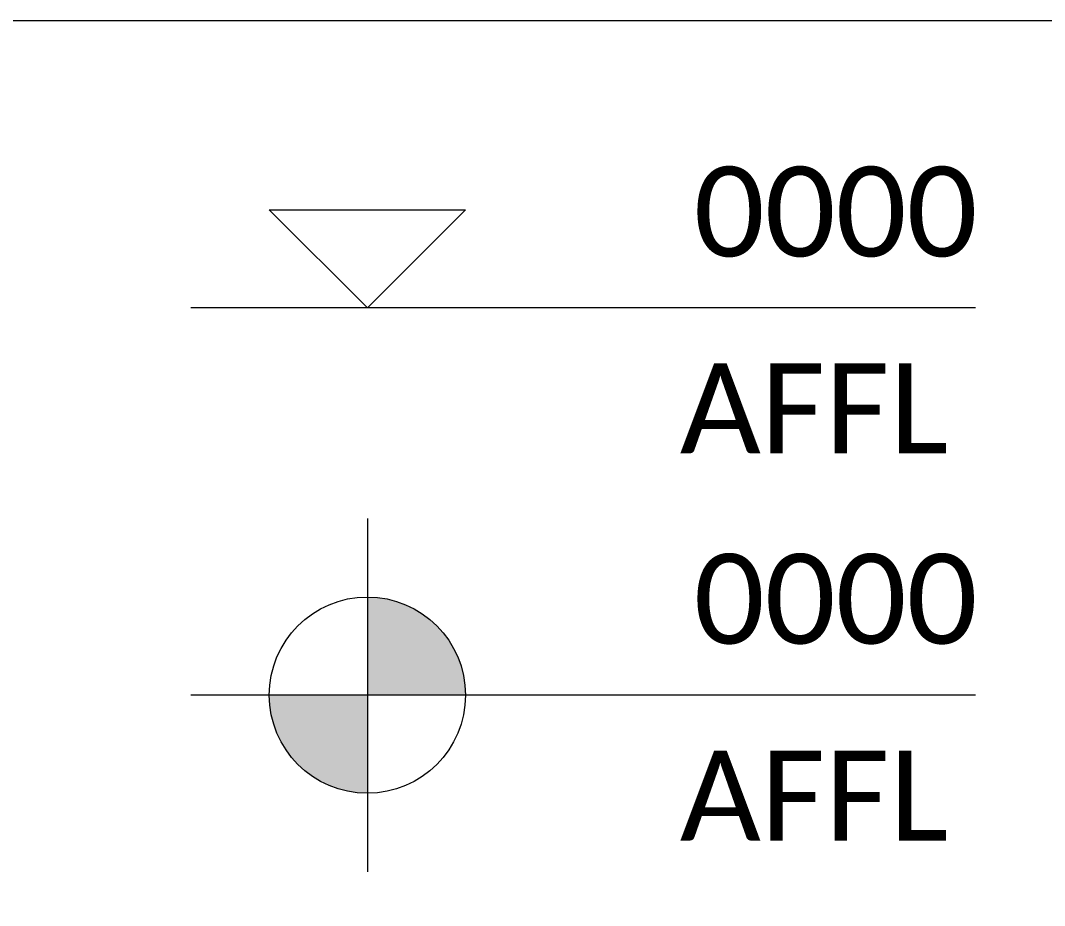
# Model space of a CAD drawing. Header units: millimetres. Extents: x -18512 to 101824, y -95768 to 52898.
# Drawn here: x -16867.3 to -16411.2, y -1914.2 to -1520.1 of the extents above; entities that cross this region are included whole.
import ezdxf
from ezdxf.enums import TextEntityAlignment as Align

# ---------------------------------------------------------------- set-up
doc = ezdxf.new("R2010")
doc.units = ezdxf.units.MM
doc.header["$LTSCALE"] = 25
doc.layers.get('0').update_dxf_attribs({"color": 254, "lineweight": 0})
doc.layers.add('_FW_NOTES', color=252, linetype='Continuous', lineweight=0)
doc.styles.add('FW_Calibri', font='calibri.ttf')

# ---------------------------------------------------------------- blocks, each defined once
blk = doc.blocks.new('level 1')
at = {"layer": '_FW_NOTES'}
blk.add_line((13.548, 0), (-3.933, 0), dxfattribs=at)
blk.add_lwpolyline([(-2.185, 2.185), (2.185, 2.185), (0, 0), (-2.185, 2.185)], dxfattribs=at)
at = {"style": 'FW_Calibri'}
blk.add_attdef('LEVEL', text='', height=2, dxfattribs=at).set_placement((10.431, 2.145), align=Align.MIDDLE_CENTER)
at = {"layer": '_FW_NOTES', "linetype": 'Continuous', "lineweight": 0, "style": 'FW_Calibri'}
blk.add_text('AFFL', height=2, dxfattribs=at).set_placement((6.96, -3.838), align=Align.BOTTOM_LEFT)
blk = doc.blocks.new('level 2')
at = {"layer": '_FW_NOTES'}
h = blk.add_hatch(color=256, dxfattribs=at)
h.dxf.hatch_style = 1
h.paths.add_polyline_path([(2.185, 0, 0.414214), (0, 2.185), (0, 0)])
h.paths.add_polyline_path([(0, 0), (-2.185, 0, 0.414214), (0, -2.185)])
for p, q in [((0, 3.933), (0, -3.933)), ((13.548, 0), (-3.933, 0))]:
    blk.add_line(p, q, dxfattribs=at)
blk.add_circle((0, 0), 2.185, dxfattribs=at)
at = {"style": 'FW_Calibri'}
blk.add_attdef('LEVEL', text='', height=2, dxfattribs=at).set_placement((10.431, 2.145), align=Align.MIDDLE_CENTER)
at = {"layer": '_FW_NOTES', "linetype": 'Continuous', "lineweight": 0, "style": 'FW_Calibri'}
blk.add_text('AFFL', height=2, dxfattribs=at).set_placement((6.96, -3.838), align=Align.BOTTOM_LEFT)

msp = doc.modelspace()

# ---------------------------------------------------------------- linework, layer by layer
at = {"lineweight": 0}
msp.add_lwpolyline([(-17723.53, -1520.1), (-16308.77, -1520.1), (-16308.77, -2395.92), (-17723.53, -2395.92)], close=True, dxfattribs=at)

# ---------------------------------------------------------------- block references
ref = msp.add_blockref('level 1', (-16712.81, -1648.08), dxfattribs=dict(at, xscale=20, yscale=20, zscale=20))
ref.add_attrib('LEVEL', '0000', dxfattribs={"height": 40, "style": 'FW_Calibri'}).set_placement((-16504.19, -1605.18), align=Align.MIDDLE_CENTER)
ref.add_attrib('LEVEL', '0000', dxfattribs={"height": 40, "style": 'FW_Calibri'}).set_placement((-16504.19, -1605.18), align=Align.MIDDLE_CENTER)
ref.add_attrib('LEVEL', '0000', dxfattribs={"height": 40, "style": 'FW_Calibri'}).set_placement((-16504.19, -1605.18), align=Align.MIDDLE_CENTER)
ref.add_attrib('LEVEL', '0000', dxfattribs={"height": 40, "style": 'FW_Calibri'}).set_placement((-16504.19, -1605.18), align=Align.MIDDLE_CENTER)
ref.add_attrib('LEVEL', '0000', dxfattribs={"height": 40, "style": 'FW_Calibri'}).set_placement((-16504.19, -1605.18), align=Align.MIDDLE_CENTER)
ref.add_attrib('LEVEL', '0000', dxfattribs={"height": 40, "style": 'FW_Calibri'}).set_placement((-16504.19, -1605.18), align=Align.MIDDLE_CENTER)
ref.add_attrib('LEVEL', '0000', dxfattribs={"height": 40, "style": 'FW_Calibri'}).set_placement((-16504.19, -1605.18), align=Align.MIDDLE_CENTER)
ref.add_attrib('LEVEL', '0000', dxfattribs={"height": 40, "style": 'FW_Calibri'}).set_placement((-16504.19, -1605.18), align=Align.MIDDLE_CENTER)
ref.add_attrib('LEVEL', '0000', dxfattribs={"height": 40, "style": 'FW_Calibri'}).set_placement((-16504.19, -1605.18), align=Align.MIDDLE_CENTER)
ref.add_attrib('LEVEL', '0000', dxfattribs={"height": 40, "style": 'FW_Calibri'}).set_placement((-16504.19, -1605.18), align=Align.MIDDLE_CENTER)
ref.add_attrib('LEVEL', '0000', dxfattribs={"height": 40, "style": 'FW_Calibri'}).set_placement((-16504.19, -1605.18), align=Align.MIDDLE_CENTER)
ref.add_attrib('LEVEL', '0000', dxfattribs={"height": 40, "style": 'FW_Calibri'}).set_placement((-16504.19, -1605.18), align=Align.MIDDLE_CENTER)
ref.add_attrib('LEVEL', '0000', dxfattribs={"height": 40, "style": 'FW_Calibri'}).set_placement((-16504.19, -1605.18), align=Align.MIDDLE_CENTER)
ref.add_attrib('LEVEL', '0000', dxfattribs={"height": 40, "style": 'FW_Calibri'}).set_placement((-16504.19, -1605.18), align=Align.MIDDLE_CENTER)
ref.add_attrib('LEVEL', '0000', dxfattribs={"height": 40, "style": 'FW_Calibri'}).set_placement((-16504.19, -1605.18), align=Align.MIDDLE_CENTER)
ref.add_attrib('LEVEL', '0000', dxfattribs={"height": 40, "style": 'FW_Calibri'}).set_placement((-16504.19, -1605.18), align=Align.MIDDLE_CENTER)
ref.add_attrib('LEVEL', '0000', dxfattribs={"height": 40, "style": 'FW_Calibri'}).set_placement((-16504.19, -1605.18), align=Align.MIDDLE_CENTER)
ref.add_attrib('LEVEL', '0000', dxfattribs={"height": 40, "style": 'FW_Calibri'}).set_placement((-16504.19, -1605.18), align=Align.MIDDLE_CENTER)
ref.add_attrib('LEVEL', '0000', dxfattribs={"height": 40, "style": 'FW_Calibri'}).set_placement((-16504.19, -1605.18), align=Align.MIDDLE_CENTER)
ref.add_attrib('LEVEL', '0000', dxfattribs={"height": 40, "style": 'FW_Calibri'}).set_placement((-16504.19, -1605.18), align=Align.MIDDLE_CENTER)
ref.add_attrib('LEVEL', '0000', dxfattribs={"height": 40, "style": 'FW_Calibri'}).set_placement((-16504.19, -1605.18), align=Align.MIDDLE_CENTER)
ref.add_attrib('LEVEL', '0000', dxfattribs={"height": 40, "style": 'FW_Calibri'}).set_placement((-16504.19, -1605.18), align=Align.MIDDLE_CENTER)
ref.add_attrib('LEVEL', '0000', dxfattribs={"height": 40, "style": 'FW_Calibri'}).set_placement((-16504.19, -1605.18), align=Align.MIDDLE_CENTER)
ref.add_attrib('LEVEL', '0000', dxfattribs={"height": 40, "style": 'FW_Calibri'}).set_placement((-16504.19, -1605.18), align=Align.MIDDLE_CENTER)
ref.add_attrib('LEVEL', '0000', dxfattribs={"height": 40, "style": 'FW_Calibri'}).set_placement((-16504.19, -1605.18), align=Align.MIDDLE_CENTER)
ref.add_attrib('LEVEL', '0000', dxfattribs={"height": 40, "style": 'FW_Calibri'}).set_placement((-16504.19, -1605.18), align=Align.MIDDLE_CENTER)
ref.add_attrib('LEVEL', '0000', dxfattribs={"height": 40, "style": 'FW_Calibri'}).set_placement((-16504.19, -1605.18), align=Align.MIDDLE_CENTER)
ref.add_attrib('LEVEL', '0000', dxfattribs={"height": 40, "style": 'FW_Calibri'}).set_placement((-16504.19, -1605.18), align=Align.MIDDLE_CENTER)
ref.add_attrib('LEVEL', '0000', dxfattribs={"height": 40, "style": 'FW_Calibri'}).set_placement((-16504.19, -1605.18), align=Align.MIDDLE_CENTER)
ref.add_attrib('LEVEL', '0000', dxfattribs={"height": 40, "style": 'FW_Calibri'}).set_placement((-16504.19, -1605.18), align=Align.MIDDLE_CENTER)
ref.add_attrib('LEVEL', '0000', dxfattribs={"height": 40, "style": 'FW_Calibri'}).set_placement((-16504.19, -1605.18), align=Align.MIDDLE_CENTER)
ref.add_attrib('LEVEL', '0000', dxfattribs={"height": 40, "style": 'FW_Calibri'}).set_placement((-16504.19, -1605.18), align=Align.MIDDLE_CENTER)
ref.add_attrib('LEVEL', '0000', dxfattribs={"height": 40, "style": 'FW_Calibri'}).set_placement((-16504.19, -1605.18), align=Align.MIDDLE_CENTER)
ref.add_attrib('LEVEL', '0000', dxfattribs={"height": 40, "style": 'FW_Calibri'}).set_placement((-16504.19, -1605.18), align=Align.MIDDLE_CENTER)
ref.add_attrib('LEVEL', '0000', dxfattribs={"height": 40, "style": 'FW_Calibri'}).set_placement((-16504.19, -1605.18), align=Align.MIDDLE_CENTER)
ref.add_attrib('LEVEL', '0000', dxfattribs={"height": 40, "style": 'FW_Calibri'}).set_placement((-16504.19, -1605.18), align=Align.MIDDLE_CENTER)
ref.add_attrib('LEVEL', '0000', dxfattribs={"height": 40, "style": 'FW_Calibri'}).set_placement((-16504.19, -1605.18), align=Align.MIDDLE_CENTER)
ref.add_attrib('LEVEL', '0000', dxfattribs={"height": 40, "style": 'FW_Calibri'}).set_placement((-16504.19, -1605.18), align=Align.MIDDLE_CENTER)
ref.add_attrib('LEVEL', '0000', dxfattribs={"height": 40, "style": 'FW_Calibri'}).set_placement((-16504.19, -1605.18), align=Align.MIDDLE_CENTER)
ref.add_attrib('LEVEL', '0000', dxfattribs={"height": 40, "style": 'FW_Calibri'}).set_placement((-16504.19, -1605.18), align=Align.MIDDLE_CENTER)
ref.add_attrib('LEVEL', '0000', dxfattribs={"height": 40, "style": 'FW_Calibri'}).set_placement((-16504.19, -1605.18), align=Align.MIDDLE_CENTER)
ref.add_attrib('LEVEL', '0000', dxfattribs={"height": 40, "style": 'FW_Calibri'}).set_placement((-16504.19, -1605.18), align=Align.MIDDLE_CENTER)
ref.add_attrib('LEVEL', '0000', dxfattribs={"height": 40, "style": 'FW_Calibri'}).set_placement((-16504.19, -1605.18), align=Align.MIDDLE_CENTER)
ref.add_attrib('LEVEL', '0000', dxfattribs={"height": 40, "style": 'FW_Calibri'}).set_placement((-16504.19, -1605.18), align=Align.MIDDLE_CENTER)
ref.add_attrib('LEVEL', '0000', dxfattribs={"height": 40, "style": 'FW_Calibri'}).set_placement((-16504.19, -1605.18), align=Align.MIDDLE_CENTER)
ref.add_attrib('LEVEL', '0000', dxfattribs={"height": 40, "style": 'FW_Calibri'}).set_placement((-16504.19, -1605.18), align=Align.MIDDLE_CENTER)
ref.add_attrib('LEVEL', '0000', dxfattribs={"height": 40, "style": 'FW_Calibri'}).set_placement((-16504.19, -1605.18), align=Align.MIDDLE_CENTER)
ref.add_attrib('LEVEL', '0000', dxfattribs={"height": 40, "style": 'FW_Calibri'}).set_placement((-16504.19, -1605.18), align=Align.MIDDLE_CENTER)
ref.add_attrib('LEVEL', '0000', dxfattribs={"height": 40, "style": 'FW_Calibri'}).set_placement((-16504.19, -1605.18), align=Align.MIDDLE_CENTER)
ref.add_attrib('LEVEL', '0000', dxfattribs={"height": 40, "style": 'FW_Calibri'}).set_placement((-16504.19, -1605.18), align=Align.MIDDLE_CENTER)
ref.add_attrib('LEVEL', '0000', dxfattribs={"height": 40, "style": 'FW_Calibri'}).set_placement((-16504.19, -1605.18), align=Align.MIDDLE_CENTER)
ref.add_attrib('LEVEL', '0000', dxfattribs={"height": 40, "style": 'FW_Calibri'}).set_placement((-16504.19, -1605.18), align=Align.MIDDLE_CENTER)
ref.add_attrib('LEVEL', '0000', dxfattribs={"height": 40, "style": 'FW_Calibri'}).set_placement((-16504.19, -1605.18), align=Align.MIDDLE_CENTER)
ref.add_attrib('LEVEL', '0000', dxfattribs={"height": 40, "style": 'FW_Calibri'}).set_placement((-16504.19, -1605.18), align=Align.MIDDLE_CENTER)
ref.add_attrib('LEVEL', '0000', dxfattribs={"height": 40, "style": 'FW_Calibri'}).set_placement((-16504.19, -1605.18), align=Align.MIDDLE_CENTER)
ref.add_attrib('LEVEL', '0000', dxfattribs={"height": 40, "style": 'FW_Calibri'}).set_placement((-16504.19, -1605.18), align=Align.MIDDLE_CENTER)
ref.add_attrib('LEVEL', '0000', dxfattribs={"height": 40, "style": 'FW_Calibri'}).set_placement((-16504.19, -1605.18), align=Align.MIDDLE_CENTER)
ref.add_attrib('LEVEL', '0000', dxfattribs={"height": 40, "style": 'FW_Calibri'}).set_placement((-16504.19, -1605.18), align=Align.MIDDLE_CENTER)
ref.add_attrib('LEVEL', '0000', dxfattribs={"height": 40, "style": 'FW_Calibri'}).set_placement((-16504.19, -1605.18), align=Align.MIDDLE_CENTER)
ref.add_attrib('LEVEL', '0000', dxfattribs={"height": 40, "style": 'FW_Calibri'}).set_placement((-16504.19, -1605.18), align=Align.MIDDLE_CENTER)
ref.add_attrib('LEVEL', '0000', dxfattribs={"height": 40, "style": 'FW_Calibri'}).set_placement((-16504.19, -1605.18), align=Align.MIDDLE_CENTER)
ref.add_attrib('LEVEL', '0000', dxfattribs={"height": 40, "style": 'FW_Calibri'}).set_placement((-16504.19, -1605.18), align=Align.MIDDLE_CENTER)
ref.add_attrib('LEVEL', '0000', dxfattribs={"height": 40, "style": 'FW_Calibri'}).set_placement((-16504.19, -1605.18), align=Align.MIDDLE_CENTER)
ref.add_attrib('LEVEL', '0000', dxfattribs={"height": 40, "style": 'FW_Calibri'}).set_placement((-16504.19, -1605.18), align=Align.MIDDLE_CENTER)
ref.add_attrib('LEVEL', '0000', dxfattribs={"height": 40, "style": 'FW_Calibri'}).set_placement((-16504.19, -1605.18), align=Align.MIDDLE_CENTER)
ref.add_attrib('LEVEL', '0000', dxfattribs={"height": 40, "style": 'FW_Calibri'}).set_placement((-16504.19, -1605.18), align=Align.MIDDLE_CENTER)
ref.add_attrib('LEVEL', '0000', dxfattribs={"height": 40, "style": 'FW_Calibri'}).set_placement((-16504.19, -1605.18), align=Align.MIDDLE_CENTER)
ref.add_attrib('LEVEL', '0000', dxfattribs={"height": 40, "style": 'FW_Calibri'}).set_placement((-16504.19, -1605.18), align=Align.MIDDLE_CENTER)
ref.add_attrib('LEVEL', '0000', dxfattribs={"height": 40, "style": 'FW_Calibri'}).set_placement((-16504.19, -1605.18), align=Align.MIDDLE_CENTER)
ref.add_attrib('LEVEL', '0000', dxfattribs={"height": 40, "style": 'FW_Calibri'}).set_placement((-16504.19, -1605.18), align=Align.MIDDLE_CENTER)
ref.add_attrib('LEVEL', '0000', dxfattribs={"height": 40, "style": 'FW_Calibri'}).set_placement((-16504.19, -1605.18), align=Align.MIDDLE_CENTER)
ref.add_attrib('LEVEL', '0000', dxfattribs={"height": 40, "style": 'FW_Calibri'}).set_placement((-16504.19, -1605.18), align=Align.MIDDLE_CENTER)
ref.add_attrib('LEVEL', '0000', dxfattribs={"height": 40, "style": 'FW_Calibri'}).set_placement((-16504.19, -1605.18), align=Align.MIDDLE_CENTER)
ref.add_attrib('LEVEL', '0000', dxfattribs={"height": 40, "style": 'FW_Calibri'}).set_placement((-16504.19, -1605.18), align=Align.MIDDLE_CENTER)
ref.add_attrib('LEVEL', '0000', dxfattribs={"height": 40, "style": 'FW_Calibri'}).set_placement((-16504.19, -1605.18), align=Align.MIDDLE_CENTER)
ref.add_attrib('LEVEL', '0000', dxfattribs={"height": 40, "style": 'FW_Calibri'}).set_placement((-16504.19, -1605.18), align=Align.MIDDLE_CENTER)
ref.add_attrib('LEVEL', '0000', dxfattribs={"height": 40, "style": 'FW_Calibri'}).set_placement((-16504.19, -1605.18), align=Align.MIDDLE_CENTER)
ref.add_attrib('LEVEL', '0000', dxfattribs={"height": 40, "style": 'FW_Calibri'}).set_placement((-16504.19, -1605.18), align=Align.MIDDLE_CENTER)
ref.add_attrib('LEVEL', '0000', dxfattribs={"height": 40, "style": 'FW_Calibri'}).set_placement((-16504.19, -1605.18), align=Align.MIDDLE_CENTER)
ref.add_attrib('LEVEL', '0000', dxfattribs={"height": 40, "style": 'FW_Calibri'}).set_placement((-16504.19, -1605.18), align=Align.MIDDLE_CENTER)
ref.add_attrib('LEVEL', '0000', dxfattribs={"height": 40, "style": 'FW_Calibri'}).set_placement((-16504.19, -1605.18), align=Align.MIDDLE_CENTER)
ref.add_attrib('LEVEL', '0000', dxfattribs={"height": 40, "style": 'FW_Calibri'}).set_placement((-16504.19, -1605.18), align=Align.MIDDLE_CENTER)
ref.add_attrib('LEVEL', '0000', dxfattribs={"height": 40, "style": 'FW_Calibri'}).set_placement((-16504.19, -1605.18), align=Align.MIDDLE_CENTER)
ref.add_attrib('LEVEL', '0000', dxfattribs={"height": 40, "style": 'FW_Calibri'}).set_placement((-16504.19, -1605.18), align=Align.MIDDLE_CENTER)
ref.add_attrib('LEVEL', '0000', dxfattribs={"height": 40, "style": 'FW_Calibri'}).set_placement((-16504.19, -1605.18), align=Align.MIDDLE_CENTER)
ref.add_attrib('LEVEL', '0000', dxfattribs={"height": 40, "style": 'FW_Calibri'}).set_placement((-16504.19, -1605.18), align=Align.MIDDLE_CENTER)
ref.add_attrib('LEVEL', '0000', dxfattribs={"height": 40, "style": 'FW_Calibri'}).set_placement((-16504.19, -1605.18), align=Align.MIDDLE_CENTER)
ref.add_attrib('LEVEL', '0000', dxfattribs={"height": 40, "style": 'FW_Calibri'}).set_placement((-16504.19, -1605.18), align=Align.MIDDLE_CENTER)
ref.add_attrib('LEVEL', '0000', dxfattribs={"height": 40, "style": 'FW_Calibri'}).set_placement((-16504.19, -1605.18), align=Align.MIDDLE_CENTER)
ref.add_attrib('LEVEL', '0000', dxfattribs={"height": 40, "style": 'FW_Calibri'}).set_placement((-16504.19, -1605.18), align=Align.MIDDLE_CENTER)
ref.add_attrib('LEVEL', '0000', dxfattribs={"height": 40, "style": 'FW_Calibri'}).set_placement((-16504.19, -1605.18), align=Align.MIDDLE_CENTER)
ref.add_attrib('LEVEL', '0000', dxfattribs={"height": 40, "style": 'FW_Calibri'}).set_placement((-16504.19, -1605.18), align=Align.MIDDLE_CENTER)
ref.add_attrib('LEVEL', '0000', dxfattribs={"height": 40, "style": 'FW_Calibri'}).set_placement((-16504.19, -1605.18), align=Align.MIDDLE_CENTER)
ref.add_attrib('LEVEL', '0000', dxfattribs={"height": 40, "style": 'FW_Calibri'}).set_placement((-16504.19, -1605.18), align=Align.MIDDLE_CENTER)
ref.add_attrib('LEVEL', '0000', dxfattribs={"height": 40, "style": 'FW_Calibri'}).set_placement((-16504.19, -1605.18), align=Align.MIDDLE_CENTER)
ref.add_attrib('LEVEL', '0000', dxfattribs={"height": 40, "style": 'FW_Calibri'}).set_placement((-16504.19, -1605.18), align=Align.MIDDLE_CENTER)
ref.add_attrib('LEVEL', '0000', dxfattribs={"height": 40, "style": 'FW_Calibri'}).set_placement((-16504.19, -1605.18), align=Align.MIDDLE_CENTER)
ref.add_attrib('LEVEL', '0000', dxfattribs={"height": 40, "style": 'FW_Calibri'}).set_placement((-16504.19, -1605.18), align=Align.MIDDLE_CENTER)
ref.add_attrib('LEVEL', '0000', dxfattribs={"height": 40, "style": 'FW_Calibri'}).set_placement((-16504.19, -1605.18), align=Align.MIDDLE_CENTER)
ref.add_attrib('LEVEL', '0000', dxfattribs={"height": 40, "style": 'FW_Calibri'}).set_placement((-16504.19, -1605.18), align=Align.MIDDLE_CENTER)
ref.add_attrib('LEVEL', '0000', dxfattribs={"height": 40, "style": 'FW_Calibri'}).set_placement((-16504.19, -1605.18), align=Align.MIDDLE_CENTER)
ref.add_attrib('LEVEL', '0000', dxfattribs={"height": 40, "style": 'FW_Calibri'}).set_placement((-16504.19, -1605.18), align=Align.MIDDLE_CENTER)
ref.add_attrib('LEVEL', '0000', dxfattribs={"height": 40, "style": 'FW_Calibri'}).set_placement((-16504.19, -1605.18), align=Align.MIDDLE_CENTER)
ref.add_attrib('LEVEL', '0000', dxfattribs={"height": 40, "style": 'FW_Calibri'}).set_placement((-16504.19, -1605.18), align=Align.MIDDLE_CENTER)
ref.add_attrib('LEVEL', '0000', dxfattribs={"height": 40, "style": 'FW_Calibri'}).set_placement((-16504.19, -1605.18), align=Align.MIDDLE_CENTER)
ref.add_attrib('LEVEL', '0000', dxfattribs={"height": 40, "style": 'FW_Calibri'}).set_placement((-16504.19, -1605.18), align=Align.MIDDLE_CENTER)
ref.add_attrib('LEVEL', '0000', dxfattribs={"height": 40, "style": 'FW_Calibri'}).set_placement((-16504.19, -1605.18), align=Align.MIDDLE_CENTER)
ref.add_attrib('LEVEL', '0000', dxfattribs={"height": 40, "style": 'FW_Calibri'}).set_placement((-16504.19, -1605.18), align=Align.MIDDLE_CENTER)
ref.add_attrib('LEVEL', '0000', dxfattribs={"height": 40, "style": 'FW_Calibri'}).set_placement((-16504.19, -1605.18), align=Align.MIDDLE_CENTER)
ref.add_attrib('LEVEL', '0000', dxfattribs={"height": 40, "style": 'FW_Calibri'}).set_placement((-16504.19, -1605.18), align=Align.MIDDLE_CENTER)
ref.add_attrib('LEVEL', '0000', dxfattribs={"height": 40, "style": 'FW_Calibri'}).set_placement((-16504.19, -1605.18), align=Align.MIDDLE_CENTER)
ref.add_attrib('LEVEL', '0000', dxfattribs={"height": 40, "style": 'FW_Calibri'}).set_placement((-16504.19, -1605.18), align=Align.MIDDLE_CENTER)
ref.add_attrib('LEVEL', '0000', dxfattribs={"height": 40, "style": 'FW_Calibri'}).set_placement((-16504.19, -1605.18), align=Align.MIDDLE_CENTER)
ref.add_attrib('LEVEL', '0000', dxfattribs={"height": 40, "style": 'FW_Calibri'}).set_placement((-16504.19, -1605.18), align=Align.MIDDLE_CENTER)
ref.add_attrib('LEVEL', '0000', dxfattribs={"height": 40, "style": 'FW_Calibri'}).set_placement((-16504.19, -1605.18), align=Align.MIDDLE_CENTER)
ref.add_attrib('LEVEL', '0000', dxfattribs={"height": 40, "style": 'FW_Calibri'}).set_placement((-16504.19, -1605.18), align=Align.MIDDLE_CENTER)
ref.add_attrib('LEVEL', '0000', dxfattribs={"height": 40, "style": 'FW_Calibri'}).set_placement((-16504.19, -1605.18), align=Align.MIDDLE_CENTER)
ref.add_attrib('LEVEL', '0000', dxfattribs={"height": 40, "style": 'FW_Calibri'}).set_placement((-16504.19, -1605.18), align=Align.MIDDLE_CENTER)
ref.add_attrib('LEVEL', '0000', dxfattribs={"height": 40, "style": 'FW_Calibri'}).set_placement((-16504.19, -1605.18), align=Align.MIDDLE_CENTER)
ref.add_attrib('LEVEL', '0000', dxfattribs={"height": 40, "style": 'FW_Calibri'}).set_placement((-16504.19, -1605.18), align=Align.MIDDLE_CENTER)
ref.add_attrib('LEVEL', '0000', dxfattribs={"height": 40, "style": 'FW_Calibri'}).set_placement((-16504.19, -1605.18), align=Align.MIDDLE_CENTER)
ref.add_attrib('LEVEL', '0000', dxfattribs={"height": 40, "style": 'FW_Calibri'}).set_placement((-16504.19, -1605.18), align=Align.MIDDLE_CENTER)
ref.add_attrib('LEVEL', '0000', dxfattribs={"height": 40, "style": 'FW_Calibri'}).set_placement((-16504.19, -1605.18), align=Align.MIDDLE_CENTER)
ref.add_attrib('LEVEL', '0000', dxfattribs={"height": 40, "style": 'FW_Calibri'}).set_placement((-16504.19, -1605.18), align=Align.MIDDLE_CENTER)
ref.add_attrib('LEVEL', '0000', dxfattribs={"height": 40, "style": 'FW_Calibri'}).set_placement((-16504.19, -1605.18), align=Align.MIDDLE_CENTER)
ref = msp.add_blockref('level 2', (-16712.81, -1820.53), dxfattribs=dict(at, xscale=20, yscale=20, zscale=20))
ref.add_attrib('LEVEL', '0000', dxfattribs={"height": 40, "style": 'FW_Calibri'}).set_placement((-16504.19, -1777.62), align=Align.MIDDLE_CENTER)
ref.add_attrib('LEVEL', '0000', dxfattribs={"height": 40, "style": 'FW_Calibri'}).set_placement((-16504.19, -1777.62), align=Align.MIDDLE_CENTER)
ref.add_attrib('LEVEL', '0000', dxfattribs={"height": 40, "style": 'FW_Calibri'}).set_placement((-16504.19, -1777.62), align=Align.MIDDLE_CENTER)
ref.add_attrib('LEVEL', '0000', dxfattribs={"height": 40, "style": 'FW_Calibri'}).set_placement((-16504.19, -1777.62), align=Align.MIDDLE_CENTER)
ref.add_attrib('LEVEL', '0000', dxfattribs={"height": 40, "style": 'FW_Calibri'}).set_placement((-16504.19, -1777.62), align=Align.MIDDLE_CENTER)
ref.add_attrib('LEVEL', '0000', dxfattribs={"height": 40, "style": 'FW_Calibri'}).set_placement((-16504.19, -1777.62), align=Align.MIDDLE_CENTER)
ref.add_attrib('LEVEL', '0000', dxfattribs={"height": 40, "style": 'FW_Calibri'}).set_placement((-16504.19, -1777.62), align=Align.MIDDLE_CENTER)
ref.add_attrib('LEVEL', '0000', dxfattribs={"height": 40, "style": 'FW_Calibri'}).set_placement((-16504.19, -1777.62), align=Align.MIDDLE_CENTER)
ref.add_attrib('LEVEL', '0000', dxfattribs={"height": 40, "style": 'FW_Calibri'}).set_placement((-16504.19, -1777.62), align=Align.MIDDLE_CENTER)
ref.add_attrib('LEVEL', '0000', dxfattribs={"height": 40, "style": 'FW_Calibri'}).set_placement((-16504.19, -1777.62), align=Align.MIDDLE_CENTER)
ref.add_attrib('LEVEL', '0000', dxfattribs={"height": 40, "style": 'FW_Calibri'}).set_placement((-16504.19, -1777.62), align=Align.MIDDLE_CENTER)
ref.add_attrib('LEVEL', '0000', dxfattribs={"height": 40, "style": 'FW_Calibri'}).set_placement((-16504.19, -1777.62), align=Align.MIDDLE_CENTER)
ref.add_attrib('LEVEL', '0000', dxfattribs={"height": 40, "style": 'FW_Calibri'}).set_placement((-16504.19, -1777.62), align=Align.MIDDLE_CENTER)
ref.add_attrib('LEVEL', '0000', dxfattribs={"height": 40, "style": 'FW_Calibri'}).set_placement((-16504.19, -1777.62), align=Align.MIDDLE_CENTER)
ref.add_attrib('LEVEL', '0000', dxfattribs={"height": 40, "style": 'FW_Calibri'}).set_placement((-16504.19, -1777.62), align=Align.MIDDLE_CENTER)
ref.add_attrib('LEVEL', '0000', dxfattribs={"height": 40, "style": 'FW_Calibri'}).set_placement((-16504.19, -1777.62), align=Align.MIDDLE_CENTER)
ref.add_attrib('LEVEL', '0000', dxfattribs={"height": 40, "style": 'FW_Calibri'}).set_placement((-16504.19, -1777.62), align=Align.MIDDLE_CENTER)
ref.add_attrib('LEVEL', '0000', dxfattribs={"height": 40, "style": 'FW_Calibri'}).set_placement((-16504.19, -1777.62), align=Align.MIDDLE_CENTER)
ref.add_attrib('LEVEL', '0000', dxfattribs={"height": 40, "style": 'FW_Calibri'}).set_placement((-16504.19, -1777.62), align=Align.MIDDLE_CENTER)
ref.add_attrib('LEVEL', '0000', dxfattribs={"height": 40, "style": 'FW_Calibri'}).set_placement((-16504.19, -1777.62), align=Align.MIDDLE_CENTER)
ref.add_attrib('LEVEL', '0000', dxfattribs={"height": 40, "style": 'FW_Calibri'}).set_placement((-16504.19, -1777.62), align=Align.MIDDLE_CENTER)
ref.add_attrib('LEVEL', '0000', dxfattribs={"height": 40, "style": 'FW_Calibri'}).set_placement((-16504.19, -1777.62), align=Align.MIDDLE_CENTER)
ref.add_attrib('LEVEL', '0000', dxfattribs={"height": 40, "style": 'FW_Calibri'}).set_placement((-16504.19, -1777.62), align=Align.MIDDLE_CENTER)
ref.add_attrib('LEVEL', '0000', dxfattribs={"height": 40, "style": 'FW_Calibri'}).set_placement((-16504.19, -1777.62), align=Align.MIDDLE_CENTER)
ref.add_attrib('LEVEL', '0000', dxfattribs={"height": 40, "style": 'FW_Calibri'}).set_placement((-16504.19, -1777.62), align=Align.MIDDLE_CENTER)
ref.add_attrib('LEVEL', '0000', dxfattribs={"height": 40, "style": 'FW_Calibri'}).set_placement((-16504.19, -1777.62), align=Align.MIDDLE_CENTER)
ref.add_attrib('LEVEL', '0000', dxfattribs={"height": 40, "style": 'FW_Calibri'}).set_placement((-16504.19, -1777.62), align=Align.MIDDLE_CENTER)
ref.add_attrib('LEVEL', '0000', dxfattribs={"height": 40, "style": 'FW_Calibri'}).set_placement((-16504.19, -1777.62), align=Align.MIDDLE_CENTER)
ref.add_attrib('LEVEL', '0000', dxfattribs={"height": 40, "style": 'FW_Calibri'}).set_placement((-16504.19, -1777.62), align=Align.MIDDLE_CENTER)
ref.add_attrib('LEVEL', '0000', dxfattribs={"height": 40, "style": 'FW_Calibri'}).set_placement((-16504.19, -1777.62), align=Align.MIDDLE_CENTER)
ref.add_attrib('LEVEL', '0000', dxfattribs={"height": 40, "style": 'FW_Calibri'}).set_placement((-16504.19, -1777.62), align=Align.MIDDLE_CENTER)
ref.add_attrib('LEVEL', '0000', dxfattribs={"height": 40, "style": 'FW_Calibri'}).set_placement((-16504.19, -1777.62), align=Align.MIDDLE_CENTER)
ref.add_attrib('LEVEL', '0000', dxfattribs={"height": 40, "style": 'FW_Calibri'}).set_placement((-16504.19, -1777.62), align=Align.MIDDLE_CENTER)
ref.add_attrib('LEVEL', '0000', dxfattribs={"height": 40, "style": 'FW_Calibri'}).set_placement((-16504.19, -1777.62), align=Align.MIDDLE_CENTER)
ref.add_attrib('LEVEL', '0000', dxfattribs={"height": 40, "style": 'FW_Calibri'}).set_placement((-16504.19, -1777.62), align=Align.MIDDLE_CENTER)
ref.add_attrib('LEVEL', '0000', dxfattribs={"height": 40, "style": 'FW_Calibri'}).set_placement((-16504.19, -1777.62), align=Align.MIDDLE_CENTER)
ref.add_attrib('LEVEL', '0000', dxfattribs={"height": 40, "style": 'FW_Calibri'}).set_placement((-16504.19, -1777.62), align=Align.MIDDLE_CENTER)
ref.add_attrib('LEVEL', '0000', dxfattribs={"height": 40, "style": 'FW_Calibri'}).set_placement((-16504.19, -1777.62), align=Align.MIDDLE_CENTER)
ref.add_attrib('LEVEL', '0000', dxfattribs={"height": 40, "style": 'FW_Calibri'}).set_placement((-16504.19, -1777.62), align=Align.MIDDLE_CENTER)
ref.add_attrib('LEVEL', '0000', dxfattribs={"height": 40, "style": 'FW_Calibri'}).set_placement((-16504.19, -1777.62), align=Align.MIDDLE_CENTER)
ref.add_attrib('LEVEL', '0000', dxfattribs={"height": 40, "style": 'FW_Calibri'}).set_placement((-16504.19, -1777.62), align=Align.MIDDLE_CENTER)
ref.add_attrib('LEVEL', '0000', dxfattribs={"height": 40, "style": 'FW_Calibri'}).set_placement((-16504.19, -1777.62), align=Align.MIDDLE_CENTER)
ref.add_attrib('LEVEL', '0000', dxfattribs={"height": 40, "style": 'FW_Calibri'}).set_placement((-16504.19, -1777.62), align=Align.MIDDLE_CENTER)
ref.add_attrib('LEVEL', '0000', dxfattribs={"height": 40, "style": 'FW_Calibri'}).set_placement((-16504.19, -1777.62), align=Align.MIDDLE_CENTER)
ref.add_attrib('LEVEL', '0000', dxfattribs={"height": 40, "style": 'FW_Calibri'}).set_placement((-16504.19, -1777.62), align=Align.MIDDLE_CENTER)
ref.add_attrib('LEVEL', '0000', dxfattribs={"height": 40, "style": 'FW_Calibri'}).set_placement((-16504.19, -1777.62), align=Align.MIDDLE_CENTER)
ref.add_attrib('LEVEL', '0000', dxfattribs={"height": 40, "style": 'FW_Calibri'}).set_placement((-16504.19, -1777.62), align=Align.MIDDLE_CENTER)
ref.add_attrib('LEVEL', '0000', dxfattribs={"height": 40, "style": 'FW_Calibri'}).set_placement((-16504.19, -1777.62), align=Align.MIDDLE_CENTER)
ref.add_attrib('LEVEL', '0000', dxfattribs={"height": 40, "style": 'FW_Calibri'}).set_placement((-16504.19, -1777.62), align=Align.MIDDLE_CENTER)
ref.add_attrib('LEVEL', '0000', dxfattribs={"height": 40, "style": 'FW_Calibri'}).set_placement((-16504.19, -1777.62), align=Align.MIDDLE_CENTER)
ref.add_attrib('LEVEL', '0000', dxfattribs={"height": 40, "style": 'FW_Calibri'}).set_placement((-16504.19, -1777.62), align=Align.MIDDLE_CENTER)
ref.add_attrib('LEVEL', '0000', dxfattribs={"height": 40, "style": 'FW_Calibri'}).set_placement((-16504.19, -1777.62), align=Align.MIDDLE_CENTER)
ref.add_attrib('LEVEL', '0000', dxfattribs={"height": 40, "style": 'FW_Calibri'}).set_placement((-16504.19, -1777.62), align=Align.MIDDLE_CENTER)
ref.add_attrib('LEVEL', '0000', dxfattribs={"height": 40, "style": 'FW_Calibri'}).set_placement((-16504.19, -1777.62), align=Align.MIDDLE_CENTER)
ref.add_attrib('LEVEL', '0000', dxfattribs={"height": 40, "style": 'FW_Calibri'}).set_placement((-16504.19, -1777.62), align=Align.MIDDLE_CENTER)
ref.add_attrib('LEVEL', '0000', dxfattribs={"height": 40, "style": 'FW_Calibri'}).set_placement((-16504.19, -1777.62), align=Align.MIDDLE_CENTER)
ref.add_attrib('LEVEL', '0000', dxfattribs={"height": 40, "style": 'FW_Calibri'}).set_placement((-16504.19, -1777.62), align=Align.MIDDLE_CENTER)
ref.add_attrib('LEVEL', '0000', dxfattribs={"height": 40, "style": 'FW_Calibri'}).set_placement((-16504.19, -1777.62), align=Align.MIDDLE_CENTER)
ref.add_attrib('LEVEL', '0000', dxfattribs={"height": 40, "style": 'FW_Calibri'}).set_placement((-16504.19, -1777.62), align=Align.MIDDLE_CENTER)
ref.add_attrib('LEVEL', '0000', dxfattribs={"height": 40, "style": 'FW_Calibri'}).set_placement((-16504.19, -1777.62), align=Align.MIDDLE_CENTER)
ref.add_attrib('LEVEL', '0000', dxfattribs={"height": 40, "style": 'FW_Calibri'}).set_placement((-16504.19, -1777.62), align=Align.MIDDLE_CENTER)
ref.add_attrib('LEVEL', '0000', dxfattribs={"height": 40, "style": 'FW_Calibri'}).set_placement((-16504.19, -1777.62), align=Align.MIDDLE_CENTER)
ref.add_attrib('LEVEL', '0000', dxfattribs={"height": 40, "style": 'FW_Calibri'}).set_placement((-16504.19, -1777.62), align=Align.MIDDLE_CENTER)
ref.add_attrib('LEVEL', '0000', dxfattribs={"height": 40, "style": 'FW_Calibri'}).set_placement((-16504.19, -1777.62), align=Align.MIDDLE_CENTER)
ref.add_attrib('LEVEL', '0000', dxfattribs={"height": 40, "style": 'FW_Calibri'}).set_placement((-16504.19, -1777.62), align=Align.MIDDLE_CENTER)
ref.add_attrib('LEVEL', '0000', dxfattribs={"height": 40, "style": 'FW_Calibri'}).set_placement((-16504.19, -1777.62), align=Align.MIDDLE_CENTER)
ref.add_attrib('LEVEL', '0000', dxfattribs={"height": 40, "style": 'FW_Calibri'}).set_placement((-16504.19, -1777.62), align=Align.MIDDLE_CENTER)
ref.add_attrib('LEVEL', '0000', dxfattribs={"height": 40, "style": 'FW_Calibri'}).set_placement((-16504.19, -1777.62), align=Align.MIDDLE_CENTER)
ref.add_attrib('LEVEL', '0000', dxfattribs={"height": 40, "style": 'FW_Calibri'}).set_placement((-16504.19, -1777.62), align=Align.MIDDLE_CENTER)
ref.add_attrib('LEVEL', '0000', dxfattribs={"height": 40, "style": 'FW_Calibri'}).set_placement((-16504.19, -1777.62), align=Align.MIDDLE_CENTER)
ref.add_attrib('LEVEL', '0000', dxfattribs={"height": 40, "style": 'FW_Calibri'}).set_placement((-16504.19, -1777.62), align=Align.MIDDLE_CENTER)
ref.add_attrib('LEVEL', '0000', dxfattribs={"height": 40, "style": 'FW_Calibri'}).set_placement((-16504.19, -1777.62), align=Align.MIDDLE_CENTER)
ref.add_attrib('LEVEL', '0000', dxfattribs={"height": 40, "style": 'FW_Calibri'}).set_placement((-16504.19, -1777.62), align=Align.MIDDLE_CENTER)
ref.add_attrib('LEVEL', '0000', dxfattribs={"height": 40, "style": 'FW_Calibri'}).set_placement((-16504.19, -1777.62), align=Align.MIDDLE_CENTER)
ref.add_attrib('LEVEL', '0000', dxfattribs={"height": 40, "style": 'FW_Calibri'}).set_placement((-16504.19, -1777.62), align=Align.MIDDLE_CENTER)
ref.add_attrib('LEVEL', '0000', dxfattribs={"height": 40, "style": 'FW_Calibri'}).set_placement((-16504.19, -1777.62), align=Align.MIDDLE_CENTER)
ref.add_attrib('LEVEL', '0000', dxfattribs={"height": 40, "style": 'FW_Calibri'}).set_placement((-16504.19, -1777.62), align=Align.MIDDLE_CENTER)
ref.add_attrib('LEVEL', '0000', dxfattribs={"height": 40, "style": 'FW_Calibri'}).set_placement((-16504.19, -1777.62), align=Align.MIDDLE_CENTER)
ref.add_attrib('LEVEL', '0000', dxfattribs={"height": 40, "style": 'FW_Calibri'}).set_placement((-16504.19, -1777.62), align=Align.MIDDLE_CENTER)
ref.add_attrib('LEVEL', '0000', dxfattribs={"height": 40, "style": 'FW_Calibri'}).set_placement((-16504.19, -1777.62), align=Align.MIDDLE_CENTER)
ref.add_attrib('LEVEL', '0000', dxfattribs={"height": 40, "style": 'FW_Calibri'}).set_placement((-16504.19, -1777.62), align=Align.MIDDLE_CENTER)
ref.add_attrib('LEVEL', '0000', dxfattribs={"height": 40, "style": 'FW_Calibri'}).set_placement((-16504.19, -1777.62), align=Align.MIDDLE_CENTER)
ref.add_attrib('LEVEL', '0000', dxfattribs={"height": 40, "style": 'FW_Calibri'}).set_placement((-16504.19, -1777.62), align=Align.MIDDLE_CENTER)
ref.add_attrib('LEVEL', '0000', dxfattribs={"height": 40, "style": 'FW_Calibri'}).set_placement((-16504.19, -1777.62), align=Align.MIDDLE_CENTER)
ref.add_attrib('LEVEL', '0000', dxfattribs={"height": 40, "style": 'FW_Calibri'}).set_placement((-16504.19, -1777.62), align=Align.MIDDLE_CENTER)
ref.add_attrib('LEVEL', '0000', dxfattribs={"height": 40, "style": 'FW_Calibri'}).set_placement((-16504.19, -1777.62), align=Align.MIDDLE_CENTER)
ref.add_attrib('LEVEL', '0000', dxfattribs={"height": 40, "style": 'FW_Calibri'}).set_placement((-16504.19, -1777.62), align=Align.MIDDLE_CENTER)
ref.add_attrib('LEVEL', '0000', dxfattribs={"height": 40, "style": 'FW_Calibri'}).set_placement((-16504.19, -1777.62), align=Align.MIDDLE_CENTER)
ref.add_attrib('LEVEL', '0000', dxfattribs={"height": 40, "style": 'FW_Calibri'}).set_placement((-16504.19, -1777.62), align=Align.MIDDLE_CENTER)
ref.add_attrib('LEVEL', '0000', dxfattribs={"height": 40, "style": 'FW_Calibri'}).set_placement((-16504.19, -1777.62), align=Align.MIDDLE_CENTER)
ref.add_attrib('LEVEL', '0000', dxfattribs={"height": 40, "style": 'FW_Calibri'}).set_placement((-16504.19, -1777.62), align=Align.MIDDLE_CENTER)
ref.add_attrib('LEVEL', '0000', dxfattribs={"height": 40, "style": 'FW_Calibri'}).set_placement((-16504.19, -1777.62), align=Align.MIDDLE_CENTER)
ref.add_attrib('LEVEL', '0000', dxfattribs={"height": 40, "style": 'FW_Calibri'}).set_placement((-16504.19, -1777.62), align=Align.MIDDLE_CENTER)
ref.add_attrib('LEVEL', '0000', dxfattribs={"height": 40, "style": 'FW_Calibri'}).set_placement((-16504.19, -1777.62), align=Align.MIDDLE_CENTER)
ref.add_attrib('LEVEL', '0000', dxfattribs={"height": 40, "style": 'FW_Calibri'}).set_placement((-16504.19, -1777.62), align=Align.MIDDLE_CENTER)
ref.add_attrib('LEVEL', '0000', dxfattribs={"height": 40, "style": 'FW_Calibri'}).set_placement((-16504.19, -1777.62), align=Align.MIDDLE_CENTER)
ref.add_attrib('LEVEL', '0000', dxfattribs={"height": 40, "style": 'FW_Calibri'}).set_placement((-16504.19, -1777.62), align=Align.MIDDLE_CENTER)
ref.add_attrib('LEVEL', '0000', dxfattribs={"height": 40, "style": 'FW_Calibri'}).set_placement((-16504.19, -1777.62), align=Align.MIDDLE_CENTER)
ref.add_attrib('LEVEL', '0000', dxfattribs={"height": 40, "style": 'FW_Calibri'}).set_placement((-16504.19, -1777.62), align=Align.MIDDLE_CENTER)
ref.add_attrib('LEVEL', '0000', dxfattribs={"height": 40, "style": 'FW_Calibri'}).set_placement((-16504.19, -1777.62), align=Align.MIDDLE_CENTER)
ref.add_attrib('LEVEL', '0000', dxfattribs={"height": 40, "style": 'FW_Calibri'}).set_placement((-16504.19, -1777.62), align=Align.MIDDLE_CENTER)
ref.add_attrib('LEVEL', '0000', dxfattribs={"height": 40, "style": 'FW_Calibri'}).set_placement((-16504.19, -1777.62), align=Align.MIDDLE_CENTER)
ref.add_attrib('LEVEL', '0000', dxfattribs={"height": 40, "style": 'FW_Calibri'}).set_placement((-16504.19, -1777.62), align=Align.MIDDLE_CENTER)
ref.add_attrib('LEVEL', '0000', dxfattribs={"height": 40, "style": 'FW_Calibri'}).set_placement((-16504.19, -1777.62), align=Align.MIDDLE_CENTER)
ref.add_attrib('LEVEL', '0000', dxfattribs={"height": 40, "style": 'FW_Calibri'}).set_placement((-16504.19, -1777.62), align=Align.MIDDLE_CENTER)
ref.add_attrib('LEVEL', '0000', dxfattribs={"height": 40, "style": 'FW_Calibri'}).set_placement((-16504.19, -1777.62), align=Align.MIDDLE_CENTER)
ref.add_attrib('LEVEL', '0000', dxfattribs={"height": 40, "style": 'FW_Calibri'}).set_placement((-16504.19, -1777.62), align=Align.MIDDLE_CENTER)
ref.add_attrib('LEVEL', '0000', dxfattribs={"height": 40, "style": 'FW_Calibri'}).set_placement((-16504.19, -1777.62), align=Align.MIDDLE_CENTER)
ref.add_attrib('LEVEL', '0000', dxfattribs={"height": 40, "style": 'FW_Calibri'}).set_placement((-16504.19, -1777.62), align=Align.MIDDLE_CENTER)
ref.add_attrib('LEVEL', '0000', dxfattribs={"height": 40, "style": 'FW_Calibri'}).set_placement((-16504.19, -1777.62), align=Align.MIDDLE_CENTER)
ref.add_attrib('LEVEL', '0000', dxfattribs={"height": 40, "style": 'FW_Calibri'}).set_placement((-16504.19, -1777.62), align=Align.MIDDLE_CENTER)
ref.add_attrib('LEVEL', '0000', dxfattribs={"height": 40, "style": 'FW_Calibri'}).set_placement((-16504.19, -1777.62), align=Align.MIDDLE_CENTER)
ref.add_attrib('LEVEL', '0000', dxfattribs={"height": 40, "style": 'FW_Calibri'}).set_placement((-16504.19, -1777.62), align=Align.MIDDLE_CENTER)
ref.add_attrib('LEVEL', '0000', dxfattribs={"height": 40, "style": 'FW_Calibri'}).set_placement((-16504.19, -1777.62), align=Align.MIDDLE_CENTER)
ref.add_attrib('LEVEL', '0000', dxfattribs={"height": 40, "style": 'FW_Calibri'}).set_placement((-16504.19, -1777.62), align=Align.MIDDLE_CENTER)
ref.add_attrib('LEVEL', '0000', dxfattribs={"height": 40, "style": 'FW_Calibri'}).set_placement((-16504.19, -1777.62), align=Align.MIDDLE_CENTER)
ref.add_attrib('LEVEL', '0000', dxfattribs={"height": 40, "style": 'FW_Calibri'}).set_placement((-16504.19, -1777.62), align=Align.MIDDLE_CENTER)
ref.add_attrib('LEVEL', '0000', dxfattribs={"height": 40, "style": 'FW_Calibri'}).set_placement((-16504.19, -1777.62), align=Align.MIDDLE_CENTER)
ref.add_attrib('LEVEL', '0000', dxfattribs={"height": 40, "style": 'FW_Calibri'}).set_placement((-16504.19, -1777.62), align=Align.MIDDLE_CENTER)
ref.add_attrib('LEVEL', '0000', dxfattribs={"height": 40, "style": 'FW_Calibri'}).set_placement((-16504.19, -1777.62), align=Align.MIDDLE_CENTER)
ref.add_attrib('LEVEL', '0000', dxfattribs={"height": 40, "style": 'FW_Calibri'}).set_placement((-16504.19, -1777.62), align=Align.MIDDLE_CENTER)
ref.add_attrib('LEVEL', '0000', dxfattribs={"height": 40, "style": 'FW_Calibri'}).set_placement((-16504.19, -1777.62), align=Align.MIDDLE_CENTER)
ref.add_attrib('LEVEL', '0000', dxfattribs={"height": 40, "style": 'FW_Calibri'}).set_placement((-16504.19, -1777.62), align=Align.MIDDLE_CENTER)
ref.add_attrib('LEVEL', '0000', dxfattribs={"height": 40, "style": 'FW_Calibri'}).set_placement((-16504.19, -1777.62), align=Align.MIDDLE_CENTER)
ref.add_attrib('LEVEL', '0000', dxfattribs={"height": 40, "style": 'FW_Calibri'}).set_placement((-16504.19, -1777.62), align=Align.MIDDLE_CENTER)

doc.saveas('drawing.dxf')
